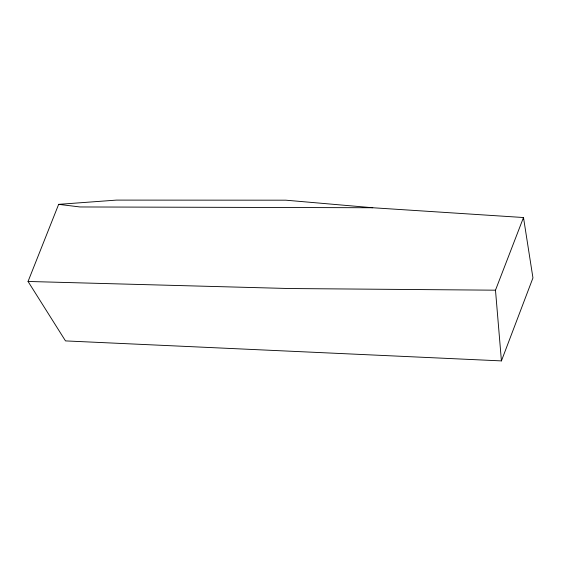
<?xml version="1.0" encoding="UTF-8"?>
<svg xmlns="http://www.w3.org/2000/svg" width="561" height="561" viewBox="0 0 561 561"><rect width="100%" height="100%" fill="white"/><g stroke="black" fill="none" stroke-linecap="round" stroke-linejoin="round"><path stroke-width="0.84" d="M501.422 360.898L532.95 277.905L523.497 217.528L372.763 207.745L285.822 200.186L116.513 200.102L58.653 204.351L28.05 281.468L65.497 340.906L501.422 360.898L495.489 290.184L523.497 217.528L523.574 219.267M372.763 207.745L80.006 206.96L58.653 204.351M495.489 290.184L289.329 288.529L28.05 281.468"/></g></svg>
